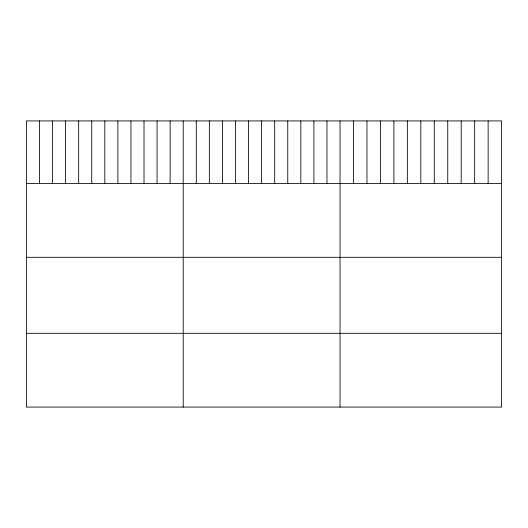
<?xml version="1.0" encoding="UTF-8"?>
<svg xmlns="http://www.w3.org/2000/svg" width="528" height="528" viewBox="0 0 528 528"><rect width="100%" height="100%" fill="white"/><g stroke="black" fill="none" stroke-linecap="round" stroke-linejoin="round"><path stroke-width="0.79" d="M501.6 183.533L501.6 407.088L26.4 407.088L26.4 120.912L501.6 120.912L501.6 183.533L26.4 183.533M26.4 257.308L501.6 257.308M26.4 333.313L501.6 333.313M488.136 120.912L488.136 183.533M474.672 120.912L474.672 183.533M461.208 120.912L461.208 183.533M447.744 120.912L447.744 183.533M434.28 120.912L434.28 183.533M420.816 120.912L420.816 183.533M407.352 120.912L407.352 183.533M393.888 120.912L393.888 183.533M380.424 120.912L380.424 183.533M366.96 120.912L366.96 183.533M353.496 120.912L353.496 183.533M340.032 120.912L340.032 407.088M326.964 120.912L326.964 183.533M313.896 120.912L313.896 183.533M300.828 120.912L300.828 183.533M287.76 120.912L287.76 183.533M274.692 120.912L274.692 183.533M261.624 120.912L261.624 183.533M248.556 120.912L248.556 183.533M235.488 120.912L235.488 183.533M222.42 120.912L222.42 183.533M209.352 120.912L209.352 183.533M196.284 120.912L196.284 183.533M183.216 120.912L183.216 407.088M170.148 120.912L170.148 183.533M157.08 120.912L157.08 183.533M144.012 120.912L144.012 183.533M130.944 120.912L130.944 183.533M117.876 120.912L117.876 183.533M104.808 120.912L104.808 183.533M91.74 120.912L91.74 183.533M78.672 120.912L78.672 183.533M65.604 120.912L65.604 183.533M52.536 120.912L52.536 183.533M39.468 120.912L39.468 183.533"/></g></svg>
